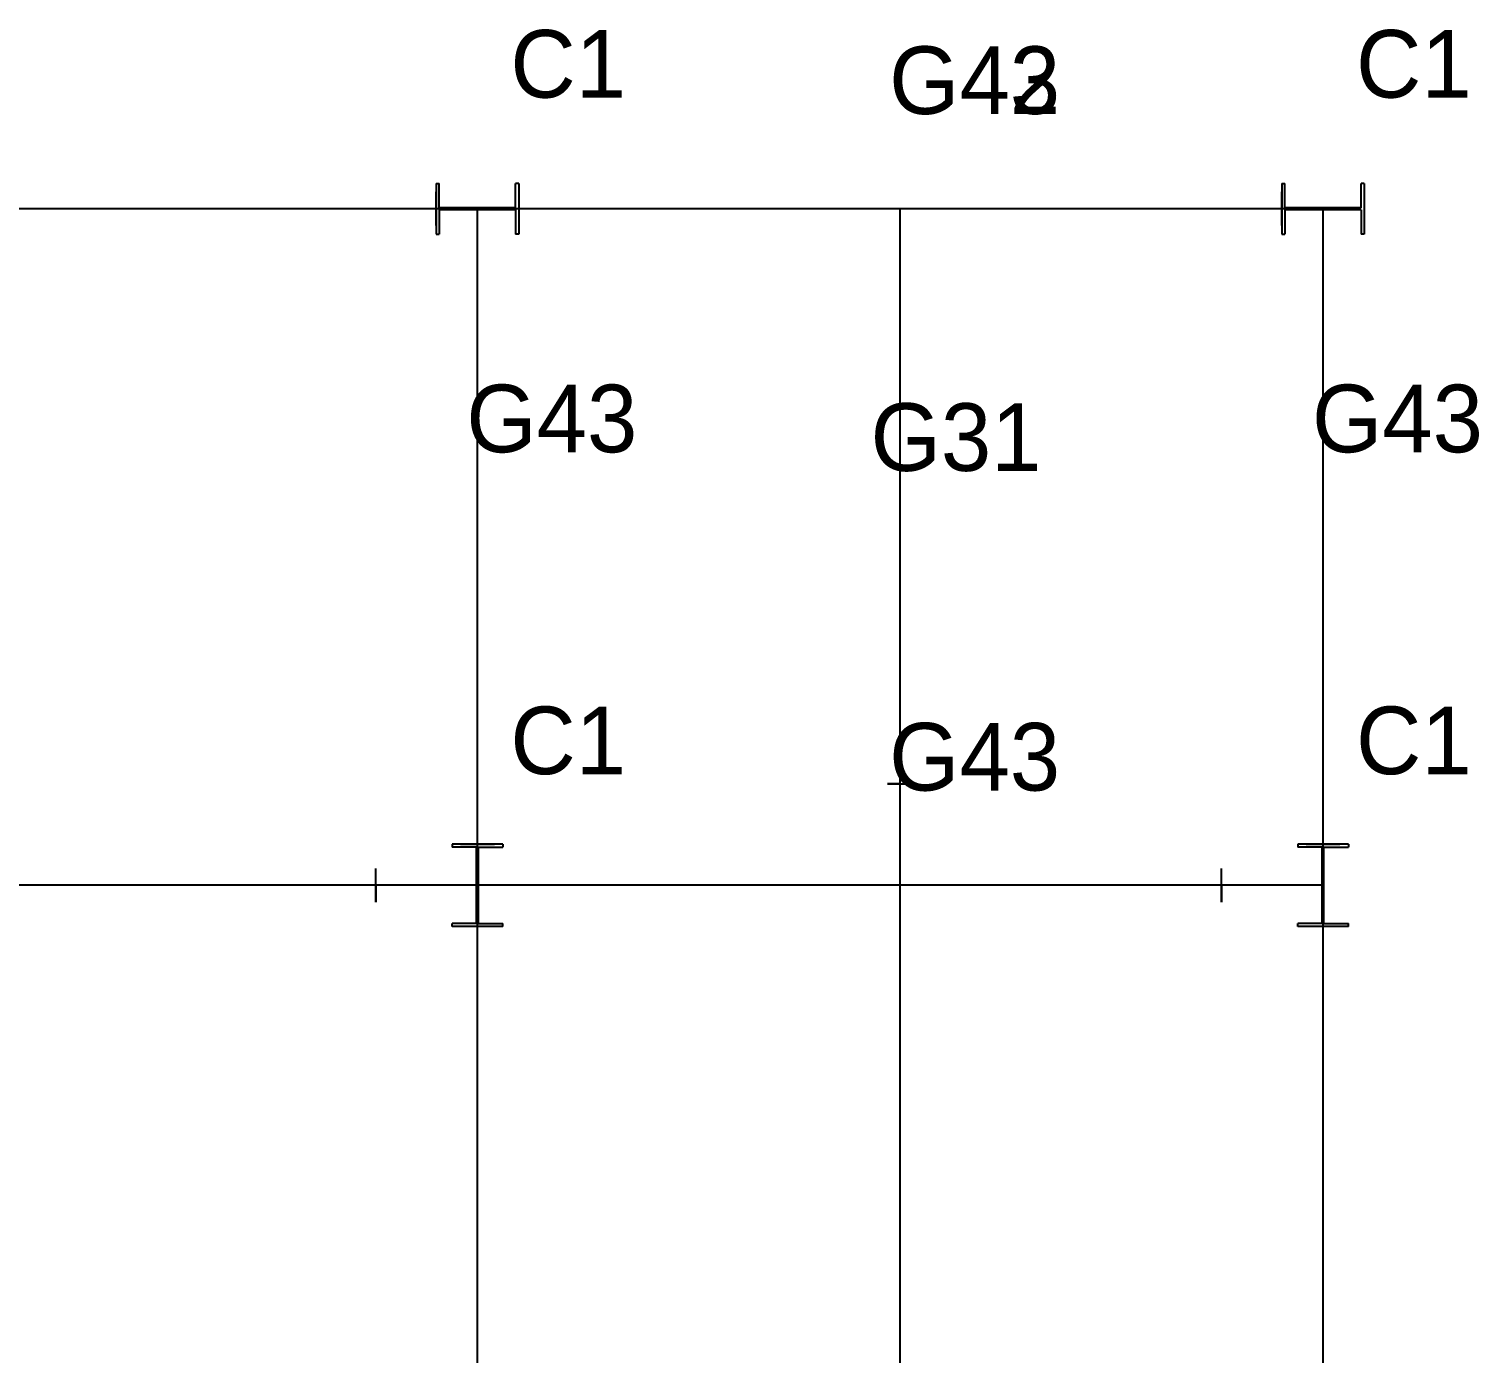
# Model space of a CAD drawing. Extents: x -150 to 68522, y -150 to 33063.
# Drawn here: x 59949 to 68522, y 25229 to 33063 of the extents above; entities that cross this region are included whole.
import ezdxf
from ezdxf.enums import TextEntityAlignment as Align

# ---------------------------------------------------------------- set-up
doc = ezdxf.new("R2010")
doc.units = 0
doc.layers.get('0').update_dxf_attribs({"color": 2, "linetype": 'CONTINUOUS'})

msp = doc.modelspace()

# ---------------------------------------------------------------- linework, layer by layer
for p, q in [((62600, 32000), (55100, 32000)), ((62600, 32000, 3330), (55100, 32000, 3330)), ((62600, 32000, 6460), (55100, 32000, 6460)), ((62600, 32000, 9590), (55100, 32000, 9590)), ((67600, 32000), (62600, 32000)), ((62600, 28000), (62600, 32000)), ((62600, 32000), (62600, 32000, 3330)), ((67600, 32000, 3330), (62600, 32000, 3330)), ((62600, 28000, 3330), (62600, 32000, 3330)), ((62600, 32000, 3330), (62600, 32000, 6460)), ((62600, 32000, 6460), (62600, 32000, 9590)), ((67600, 32000, 6460), (62600, 32000, 6460)), ((62600, 28000, 6460), (62600, 32000, 6460)), ((67600, 32000, 9590), (62600, 32000, 9590)), ((62600, 28000, 9590), (62600, 32000, 9590)), ((65100, 28000, 3330), (65100, 32000, 3330)), ((65100, 28000, 6460), (65100, 32000, 6460)), ((65100, 28000, 9590), (65100, 32000, 9590)), ((67600, 28000), (67600, 32000)), ((67600, 32000), (67600, 32000, 3330)), ((67600, 28000, 3330), (67600, 32000, 3330)), ((67600, 32000, 3330), (67600, 32000, 6460)), ((67600, 32000, 6460), (67600, 32000, 9590)), ((67600, 28000, 6460), (67600, 32000, 6460)), ((67600, 28000, 9590), (67600, 32000, 9590)), ((62600, 28000), (55100, 28000)), ((62600, 28000, 3330), (55100, 28000, 3330)), ((62600, 28000, 6460), (55100, 28000, 6460)), ((62600, 28000, 9590), (55100, 28000, 9590)), ((67600, 28000), (62600, 28000)), ((62600, 28000), (62600, 28000, 3330)), ((62600, 24000), (62600, 28000)), ((67600, 28000, 3330), (62600, 28000, 3330)), ((62600, 20000, 3330), (62600, 28000, 3330)), ((62600, 28000, 3330), (62600, 28000, 6460)), ((62600, 28000, 6460), (62600, 28000, 9590)), ((67600, 28000, 6460), (62600, 28000, 6460)), ((62600, 20000, 6460), (62600, 28000, 6460)), ((67600, 28000, 9590), (62600, 28000, 9590)), ((62600, 20000, 9590), (62600, 28000, 9590)), ((65100, 20000, 3330), (65100, 28000, 3330)), ((65100, 20000, 6460), (65100, 28000, 6460)), ((65100, 20000, 9590), (65100, 28000, 9590)), ((67600, 28000), (67600, 28000, 3330)), ((67600, 24000), (67600, 28000)), ((67600, 20000, 3330), (67600, 28000, 3330)), ((67600, 28000, 3330), (67600, 28000, 6460)), ((67600, 28000, 6460), (67600, 28000, 9590)), ((67600, 20000, 6460), (67600, 28000, 6460)), ((67600, 20000, 9590), (67600, 28000, 9590))]:
    msp.add_line(p, q)
at = {"layer": 'C1'}
for p, q in [((62356, 32150), (62356, 31850)), ((62356, 32150), (62374, 32150)), ((62356, 32150, 3330), (62356, 31850, 3330)), ((62356, 32150, 3330), (62374, 32150, 3330)), ((62356, 32150, 6460), (62356, 31850, 6460)), ((62356, 32150, 6460), (62374, 32150, 6460)), ((62374, 32005.5), (62374, 32150)), ((62374, 32005.5, 3330), (62374, 32150, 3330)), ((62374, 32005.5, 6460), (62374, 32150, 6460)), ((62826, 32005.5), (62826, 32150)), ((62844, 32150), (62826, 32150)), ((62826, 32005.5, 3330), (62826, 32150, 3330)), ((62844, 32150, 3330), (62826, 32150, 3330)), ((62826, 32005.5, 6460), (62826, 32150, 6460)), ((62844, 32150, 6460), (62826, 32150, 6460)), ((62844, 32150), (62844, 31850)), ((62844, 32150, 3330), (62844, 31850, 3330)), ((62844, 32150, 6460), (62844, 31850, 6460)), ((67356, 32150), (67356, 31850)), ((67356, 32150), (67374, 32150)), ((67356, 32150, 3330), (67356, 31850, 3330)), ((67356, 32150, 3330), (67374, 32150, 3330)), ((67356, 32150, 6460), (67356, 31850, 6460)), ((67356, 32150, 6460), (67374, 32150, 6460)), ((67374, 32005.5), (67374, 32150)), ((67374, 32005.5, 3330), (67374, 32150, 3330)), ((67374, 32005.5, 6460), (67374, 32150, 6460)), ((67826, 32005.5), (67826, 32150)), ((67844, 32150), (67826, 32150)), ((67826, 32005.5, 3330), (67826, 32150, 3330)), ((67844, 32150, 3330), (67826, 32150, 3330)), ((67826, 32005.5, 6460), (67826, 32150, 6460)), ((67844, 32150, 6460), (67826, 32150, 6460)), ((67844, 32150), (67844, 31850)), ((67844, 32150, 3330), (67844, 31850, 3330)), ((67844, 32150, 6460), (67844, 31850, 6460)), ((62826, 32005.5), (62374, 32005.5)), ((62374, 32005.5), (62374, 32005.5)), ((62374, 32005.5), (62374, 32005.5)), ((62374, 32005.5), (62374, 32005.5)), ((62826, 32005.5, 3330), (62374, 32005.5, 3330)), ((62374, 32005.5, 3330), (62374, 32005.5, 3330)), ((62374, 32005.5, 3330), (62374, 32005.5, 3330)), ((62374, 32005.5, 3330), (62374, 32005.5, 3330)), ((62826, 32005.5, 6460), (62374, 32005.5, 6460)), ((62374, 32005.5, 6460), (62374, 32005.5, 6460)), ((62374, 32005.5, 6460), (62374, 32005.5, 6460)), ((62374, 32005.5, 6460), (62374, 32005.5, 6460)), ((62826, 31994.5), (62374, 31994.5)), ((62374, 31994.5), (62374, 31994.5)), ((62374, 31994.5), (62374, 31994.5)), ((62374, 31994.5), (62374, 31994.5)), ((62374, 31994.5), (62374, 31850)), ((62826, 31994.5, 3330), (62374, 31994.5, 3330)), ((62374, 31994.5, 3330), (62374, 31994.5, 3330)), ((62374, 31994.5, 3330), (62374, 31994.5, 3330)), ((62374, 31994.5, 3330), (62374, 31994.5, 3330)), ((62374, 31994.5, 3330), (62374, 31850, 3330)), ((62826, 31994.5, 6460), (62374, 31994.5, 6460)), ((62374, 31994.5, 6460), (62374, 31994.5, 6460)), ((62374, 31994.5, 6460), (62374, 31994.5, 6460)), ((62374, 31994.5, 6460), (62374, 31994.5, 6460)), ((62374, 31994.5, 6460), (62374, 31850, 6460)), ((62826, 32005.5), (62826, 32005.5)), ((62826, 32005.5), (62826, 32005.5)), ((62826, 32005.5), (62826, 32005.5)), ((62826, 32005.5, 3330), (62826, 32005.5, 3330)), ((62826, 32005.5, 3330), (62826, 32005.5, 3330)), ((62826, 32005.5, 3330), (62826, 32005.5, 3330)), ((62826, 32005.5, 6460), (62826, 32005.5, 6460)), ((62826, 32005.5, 6460), (62826, 32005.5, 6460)), ((62826, 32005.5, 6460), (62826, 32005.5, 6460)), ((62826, 31994.5), (62826, 31994.5)), ((62826, 31994.5), (62826, 31994.5)), ((62826, 31994.5), (62826, 31994.5)), ((62826, 31994.5), (62826, 31850)), ((62826, 31994.5, 3330), (62826, 31994.5, 3330)), ((62826, 31994.5, 3330), (62826, 31994.5, 3330)), ((62826, 31994.5, 3330), (62826, 31994.5, 3330)), ((62826, 31994.5, 3330), (62826, 31850, 3330)), ((62826, 31994.5, 6460), (62826, 31994.5, 6460)), ((62826, 31994.5, 6460), (62826, 31994.5, 6460)), ((62826, 31994.5, 6460), (62826, 31994.5, 6460)), ((62826, 31994.5, 6460), (62826, 31850, 6460)), ((67826, 32005.5), (67374, 32005.5)), ((67374, 32005.5), (67374, 32005.5)), ((67374, 32005.5), (67374, 32005.5)), ((67374, 32005.5), (67374, 32005.5)), ((67826, 32005.5, 3330), (67374, 32005.5, 3330)), ((67374, 32005.5, 3330), (67374, 32005.5, 3330)), ((67374, 32005.5, 3330), (67374, 32005.5, 3330)), ((67374, 32005.5, 3330), (67374, 32005.5, 3330)), ((67826, 32005.5, 6460), (67374, 32005.5, 6460)), ((67374, 32005.5, 6460), (67374, 32005.5, 6460)), ((67374, 32005.5, 6460), (67374, 32005.5, 6460)), ((67374, 32005.5, 6460), (67374, 32005.5, 6460)), ((67826, 31994.5), (67374, 31994.5)), ((67374, 31994.5), (67374, 31994.5)), ((67374, 31994.5), (67374, 31994.5)), ((67374, 31994.5), (67374, 31994.5)), ((67374, 31994.5), (67374, 31850)), ((67826, 31994.5, 3330), (67374, 31994.5, 3330)), ((67374, 31994.5, 3330), (67374, 31994.5, 3330)), ((67374, 31994.5, 3330), (67374, 31994.5, 3330)), ((67374, 31994.5, 3330), (67374, 31994.5, 3330)), ((67374, 31994.5, 3330), (67374, 31850, 3330)), ((67826, 31994.5, 6460), (67374, 31994.5, 6460)), ((67374, 31994.5, 6460), (67374, 31994.5, 6460)), ((67374, 31994.5, 6460), (67374, 31994.5, 6460)), ((67374, 31994.5, 6460), (67374, 31994.5, 6460)), ((67374, 31994.5, 6460), (67374, 31850, 6460)), ((67826, 32005.5), (67826, 32005.5)), ((67826, 32005.5), (67826, 32005.5)), ((67826, 32005.5), (67826, 32005.5)), ((67826, 32005.5, 3330), (67826, 32005.5, 3330)), ((67826, 32005.5, 3330), (67826, 32005.5, 3330)), ((67826, 32005.5, 3330), (67826, 32005.5, 3330)), ((67826, 32005.5, 6460), (67826, 32005.5, 6460)), ((67826, 32005.5, 6460), (67826, 32005.5, 6460)), ((67826, 32005.5, 6460), (67826, 32005.5, 6460)), ((67826, 31994.5), (67826, 31994.5)), ((67826, 31994.5), (67826, 31994.5)), ((67826, 31994.5), (67826, 31994.5)), ((67826, 31994.5), (67826, 31850)), ((67826, 31994.5, 3330), (67826, 31994.5, 3330)), ((67826, 31994.5, 3330), (67826, 31994.5, 3330)), ((67826, 31994.5, 3330), (67826, 31994.5, 3330)), ((67826, 31994.5, 3330), (67826, 31850, 3330)), ((67826, 31994.5, 6460), (67826, 31994.5, 6460)), ((67826, 31994.5, 6460), (67826, 31994.5, 6460)), ((67826, 31994.5, 6460), (67826, 31994.5, 6460)), ((67826, 31994.5, 6460), (67826, 31850, 6460)), ((62356, 31850), (62374, 31850)), ((62356, 31850, 3330), (62374, 31850, 3330)), ((62356, 31850, 6460), (62374, 31850, 6460)), ((62844, 31850), (62826, 31850)), ((62844, 31850, 3330), (62826, 31850, 3330)), ((62844, 31850, 6460), (62826, 31850, 6460)), ((67356, 31850), (67374, 31850)), ((67356, 31850, 3330), (67374, 31850, 3330)), ((67356, 31850, 6460), (67374, 31850, 6460)), ((67844, 31850), (67826, 31850)), ((67844, 31850, 3330), (67826, 31850, 3330)), ((67844, 31850, 6460), (67826, 31850, 6460)), ((62750, 28244), (62450, 28244)), ((62450, 28244), (62450, 28226)), ((62750, 28244, 3330), (62450, 28244, 3330)), ((62450, 28244, 3330), (62450, 28226, 3330)), ((62750, 28244, 6460), (62450, 28244, 6460)), ((62450, 28244, 6460), (62450, 28226, 6460)), ((62594.5, 28226), (62450, 28226)), ((62594.5, 28226, 3330), (62450, 28226, 3330)), ((62594.5, 28226, 6460), (62450, 28226, 6460)), ((62594.5, 27774), (62594.5, 28226)), ((62594.5, 28226), (62594.5, 28226)), ((62594.5, 28226), (62594.5, 28226)), ((62594.5, 28226), (62594.5, 28226)), ((62594.5, 27774, 3330), (62594.5, 28226, 3330)), ((62594.5, 28226, 3330), (62594.5, 28226, 3330)), ((62594.5, 28226, 3330), (62594.5, 28226, 3330)), ((62594.5, 28226, 3330), (62594.5, 28226, 3330)), ((62594.5, 27774, 6460), (62594.5, 28226, 6460)), ((62594.5, 28226, 6460), (62594.5, 28226, 6460)), ((62594.5, 28226, 6460), (62594.5, 28226, 6460)), ((62594.5, 28226, 6460), (62594.5, 28226, 6460)), ((62605.5, 27774), (62605.5, 28226)), ((62605.5, 28226), (62605.5, 28226)), ((62605.5, 28226), (62605.5, 28226)), ((62605.5, 28226), (62605.5, 28226)), ((62605.5, 28226), (62750, 28226)), ((62605.5, 27774, 3330), (62605.5, 28226, 3330)), ((62605.5, 28226, 3330), (62605.5, 28226, 3330)), ((62605.5, 28226, 3330), (62605.5, 28226, 3330)), ((62605.5, 28226, 3330), (62605.5, 28226, 3330)), ((62605.5, 28226, 3330), (62750, 28226, 3330)), ((62605.5, 27774, 6460), (62605.5, 28226, 6460)), ((62605.5, 28226, 6460), (62605.5, 28226, 6460)), ((62605.5, 28226, 6460), (62605.5, 28226, 6460)), ((62605.5, 28226, 6460), (62605.5, 28226, 6460)), ((62605.5, 28226, 6460), (62750, 28226, 6460)), ((62750, 28244), (62750, 28226)), ((62750, 28244, 3330), (62750, 28226, 3330)), ((62750, 28244, 6460), (62750, 28226, 6460)), ((67750, 28244), (67450, 28244)), ((67450, 28244), (67450, 28226)), ((67750, 28244, 3330), (67450, 28244, 3330)), ((67450, 28244, 3330), (67450, 28226, 3330)), ((67750, 28244, 6460), (67450, 28244, 6460)), ((67450, 28244, 6460), (67450, 28226, 6460)), ((67594.5, 28226), (67450, 28226)), ((67594.5, 28226, 3330), (67450, 28226, 3330)), ((67594.5, 28226, 6460), (67450, 28226, 6460)), ((67594.5, 27774), (67594.5, 28226)), ((67594.5, 28226), (67594.5, 28226)), ((67594.5, 28226), (67594.5, 28226)), ((67594.5, 28226), (67594.5, 28226)), ((67594.5, 27774, 3330), (67594.5, 28226, 3330)), ((67594.5, 28226, 3330), (67594.5, 28226, 3330)), ((67594.5, 28226, 3330), (67594.5, 28226, 3330)), ((67594.5, 28226, 3330), (67594.5, 28226, 3330)), ((67594.5, 27774, 6460), (67594.5, 28226, 6460)), ((67594.5, 28226, 6460), (67594.5, 28226, 6460)), ((67594.5, 28226, 6460), (67594.5, 28226, 6460)), ((67594.5, 28226, 6460), (67594.5, 28226, 6460)), ((67605.5, 27774), (67605.5, 28226)), ((67605.5, 28226), (67605.5, 28226)), ((67605.5, 28226), (67605.5, 28226)), ((67605.5, 28226), (67605.5, 28226)), ((67605.5, 28226), (67750, 28226)), ((67605.5, 27774, 3330), (67605.5, 28226, 3330)), ((67605.5, 28226, 3330), (67605.5, 28226, 3330)), ((67605.5, 28226, 3330), (67605.5, 28226, 3330)), ((67605.5, 28226, 3330), (67605.5, 28226, 3330)), ((67605.5, 28226, 3330), (67750, 28226, 3330)), ((67605.5, 27774, 6460), (67605.5, 28226, 6460)), ((67605.5, 28226, 6460), (67605.5, 28226, 6460)), ((67605.5, 28226, 6460), (67605.5, 28226, 6460)), ((67605.5, 28226, 6460), (67605.5, 28226, 6460)), ((67605.5, 28226, 6460), (67750, 28226, 6460)), ((67750, 28244), (67750, 28226)), ((67750, 28244, 3330), (67750, 28226, 3330)), ((67750, 28244, 6460), (67750, 28226, 6460)), ((62594.5, 27774), (62450, 27774)), ((62450, 27756), (62450, 27774)), ((62594.5, 27774, 3330), (62450, 27774, 3330)), ((62450, 27756, 3330), (62450, 27774, 3330)), ((62594.5, 27774, 6460), (62450, 27774, 6460)), ((62450, 27756, 6460), (62450, 27774, 6460)), ((62750, 27756), (62450, 27756)), ((62750, 27756, 3330), (62450, 27756, 3330)), ((62750, 27756, 6460), (62450, 27756, 6460)), ((62594.5, 27774), (62594.5, 27774)), ((62594.5, 27774), (62594.5, 27774)), ((62594.5, 27774), (62594.5, 27774)), ((62594.5, 27774, 3330), (62594.5, 27774, 3330)), ((62594.5, 27774, 3330), (62594.5, 27774, 3330)), ((62594.5, 27774, 3330), (62594.5, 27774, 3330)), ((62594.5, 27774, 6460), (62594.5, 27774, 6460)), ((62594.5, 27774, 6460), (62594.5, 27774, 6460)), ((62594.5, 27774, 6460), (62594.5, 27774, 6460)), ((62605.5, 27774), (62605.5, 27774)), ((62605.5, 27774), (62605.5, 27774)), ((62605.5, 27774), (62605.5, 27774)), ((62605.5, 27774), (62750, 27774)), ((62605.5, 27774, 3330), (62605.5, 27774, 3330)), ((62605.5, 27774, 3330), (62605.5, 27774, 3330)), ((62605.5, 27774, 3330), (62605.5, 27774, 3330)), ((62605.5, 27774, 3330), (62750, 27774, 3330)), ((62605.5, 27774, 6460), (62605.5, 27774, 6460)), ((62605.5, 27774, 6460), (62605.5, 27774, 6460)), ((62605.5, 27774, 6460), (62605.5, 27774, 6460)), ((62605.5, 27774, 6460), (62750, 27774, 6460)), ((62750, 27756), (62750, 27774)), ((62750, 27756, 3330), (62750, 27774, 3330)), ((62750, 27756, 6460), (62750, 27774, 6460)), ((67594.5, 27774), (67450, 27774)), ((67450, 27756), (67450, 27774)), ((67594.5, 27774, 3330), (67450, 27774, 3330)), ((67450, 27756, 3330), (67450, 27774, 3330)), ((67594.5, 27774, 6460), (67450, 27774, 6460)), ((67450, 27756, 6460), (67450, 27774, 6460)), ((67750, 27756), (67450, 27756)), ((67750, 27756, 3330), (67450, 27756, 3330)), ((67750, 27756, 6460), (67450, 27756, 6460)), ((67594.5, 27774), (67594.5, 27774)), ((67594.5, 27774), (67594.5, 27774)), ((67594.5, 27774), (67594.5, 27774)), ((67594.5, 27774, 3330), (67594.5, 27774, 3330)), ((67594.5, 27774, 3330), (67594.5, 27774, 3330)), ((67594.5, 27774, 3330), (67594.5, 27774, 3330)), ((67594.5, 27774, 6460), (67594.5, 27774, 6460)), ((67594.5, 27774, 6460), (67594.5, 27774, 6460)), ((67594.5, 27774, 6460), (67594.5, 27774, 6460)), ((67605.5, 27774), (67605.5, 27774)), ((67605.5, 27774), (67605.5, 27774)), ((67605.5, 27774), (67605.5, 27774)), ((67605.5, 27774), (67750, 27774)), ((67605.5, 27774, 3330), (67605.5, 27774, 3330)), ((67605.5, 27774, 3330), (67605.5, 27774, 3330)), ((67605.5, 27774, 3330), (67605.5, 27774, 3330)), ((67605.5, 27774, 3330), (67750, 27774, 3330)), ((67605.5, 27774, 6460), (67605.5, 27774, 6460)), ((67605.5, 27774, 6460), (67605.5, 27774, 6460)), ((67605.5, 27774, 6460), (67605.5, 27774, 6460)), ((67605.5, 27774, 6460), (67750, 27774, 6460)), ((67750, 27756), (67750, 27774)), ((67750, 27756, 3330), (67750, 27774, 3330)), ((67750, 27756, 6460), (67750, 27774, 6460))]:
    msp.add_line(p, q, dxfattribs=at)
at = {"layer": 'G31', "extrusion": (0, 1, 0)}
for p, q in [((65025, 28600, 3480), (65175, 28600, 3480)), ((65025, 28600, 3180), (65175, 28600, 3180)), ((65096.75, 28600, 3471), (65025, 28600, 3471)), ((65025, 28600, 3480), (65025, 28600, 3471)), ((65096.75, 28600, 3189), (65025, 28600, 3189)), ((65025, 28600, 3180), (65025, 28600, 3189)), ((65025, 28600, 6610), (65175, 28600, 6610)), ((65025, 28600, 6310), (65175, 28600, 6310)), ((65096.75, 28600, 6601), (65025, 28600, 6601)), ((65025, 28600, 6610), (65025, 28600, 6601)), ((65096.75, 28600, 6319), (65025, 28600, 6319)), ((65025, 28600, 6310), (65025, 28600, 6319)), ((65025, 28600, 9740), (65175, 28600, 9740)), ((65025, 28600, 9440), (65175, 28600, 9440)), ((65096.75, 28600, 9731), (65025, 28600, 9731)), ((65025, 28600, 9740), (65025, 28600, 9731)), ((65096.75, 28600, 9449), (65025, 28600, 9449)), ((65025, 28600, 9440), (65025, 28600, 9449)), ((65096.75, 28600, 3189), (65096.75, 28600, 3471)), ((65096.75, 28600, 3471), (65096.75, 28600, 3471)), ((65096.75, 28600, 3189), (65096.75, 28600, 3189)), ((65096.75, 28600, 3471), (65096.75, 28600, 3471)), ((65096.75, 28600, 3189), (65096.75, 28600, 3189)), ((65096.75, 28600, 3471), (65096.75, 28600, 3471)), ((65096.75, 28600, 3189), (65096.75, 28600, 3189)), ((65096.75, 28600, 6319), (65096.75, 28600, 6601)), ((65096.75, 28600, 6601), (65096.75, 28600, 6601)), ((65096.75, 28600, 6319), (65096.75, 28600, 6319)), ((65096.75, 28600, 6601), (65096.75, 28600, 6601)), ((65096.75, 28600, 6319), (65096.75, 28600, 6319)), ((65096.75, 28600, 6601), (65096.75, 28600, 6601)), ((65096.75, 28600, 6319), (65096.75, 28600, 6319)), ((65096.75, 28600, 9449), (65096.75, 28600, 9731)), ((65096.75, 28600, 9731), (65096.75, 28600, 9731)), ((65096.75, 28600, 9449), (65096.75, 28600, 9449)), ((65096.75, 28600, 9731), (65096.75, 28600, 9731)), ((65096.75, 28600, 9449), (65096.75, 28600, 9449)), ((65096.75, 28600, 9731), (65096.75, 28600, 9731)), ((65096.75, 28600, 9449), (65096.75, 28600, 9449)), ((65103.25, 28600, 3189), (65103.25, 28600, 3471)), ((65103.25, 28600, 3189), (65103.25, 28600, 3189)), ((65103.25, 28600, 3471), (65103.25, 28600, 3471)), ((65103.25, 28600, 3189), (65103.25, 28600, 3189)), ((65103.25, 28600, 3471), (65103.25, 28600, 3471)), ((65103.25, 28600, 3189), (65103.25, 28600, 3189)), ((65103.25, 28600, 3471), (65103.25, 28600, 3471)), ((65103.25, 28600, 3471), (65175, 28600, 3471)), ((65103.25, 28600, 3189), (65175, 28600, 3189)), ((65103.25, 28600, 6319), (65103.25, 28600, 6601)), ((65103.25, 28600, 6319), (65103.25, 28600, 6319)), ((65103.25, 28600, 6601), (65103.25, 28600, 6601)), ((65103.25, 28600, 6319), (65103.25, 28600, 6319)), ((65103.25, 28600, 6601), (65103.25, 28600, 6601)), ((65103.25, 28600, 6319), (65103.25, 28600, 6319)), ((65103.25, 28600, 6601), (65103.25, 28600, 6601)), ((65103.25, 28600, 6601), (65175, 28600, 6601)), ((65103.25, 28600, 6319), (65175, 28600, 6319)), ((65103.25, 28600, 9449), (65103.25, 28600, 9731)), ((65103.25, 28600, 9449), (65103.25, 28600, 9449)), ((65103.25, 28600, 9731), (65103.25, 28600, 9731)), ((65103.25, 28600, 9449), (65103.25, 28600, 9449)), ((65103.25, 28600, 9731), (65103.25, 28600, 9731)), ((65103.25, 28600, 9449), (65103.25, 28600, 9449)), ((65103.25, 28600, 9731), (65103.25, 28600, 9731)), ((65103.25, 28600, 9731), (65175, 28600, 9731)), ((65103.25, 28600, 9449), (65175, 28600, 9449)), ((65175, 28600, 3480), (65175, 28600, 3471)), ((65175, 28600, 3180), (65175, 28600, 3189)), ((65175, 28600, 6610), (65175, 28600, 6601)), ((65175, 28600, 6310), (65175, 28600, 6319)), ((65175, 28600, 9740), (65175, 28600, 9731)), ((65175, 28600, 9440), (65175, 28600, 9449))]:
    msp.add_line(p, q, dxfattribs=at)
at = {"layer": 'G41', "extrusion": (-1, 0, 0)}
for p, q in [((62000, 27900, 3530), (62000, 28100, 3530)), ((62000, 27900, 3130), (62000, 28100, 3130)), ((62000, 28006, 3508), (62000, 28100, 3508)), ((62000, 28100, 3530), (62000, 28100, 3508)), ((62000, 28006, 3152), (62000, 28100, 3152)), ((62000, 28100, 3130), (62000, 28100, 3152)), ((62000, 27900, 6660), (62000, 28100, 6660)), ((62000, 27900, 6260), (62000, 28100, 6260)), ((62000, 28006, 6638), (62000, 28100, 6638)), ((62000, 28100, 6660), (62000, 28100, 6638)), ((62000, 28006, 6282), (62000, 28100, 6282)), ((62000, 28100, 6260), (62000, 28100, 6282)), ((62000, 27900, 9790), (62000, 28100, 9790)), ((62000, 27900, 9390), (62000, 28100, 9390)), ((62000, 28006, 9768), (62000, 28100, 9768)), ((62000, 28100, 9790), (62000, 28100, 9768)), ((62000, 28006, 9412), (62000, 28100, 9412)), ((62000, 28100, 9390), (62000, 28100, 9412)), ((62000, 28006, 3152), (62000, 28006, 3508)), ((62000, 28006, 3152), (62000, 28006, 3152)), ((62000, 28006, 3508), (62000, 28006, 3508)), ((62000, 28006, 3152), (62000, 28006, 3152)), ((62000, 28006, 3508), (62000, 28006, 3508)), ((62000, 28006, 3152), (62000, 28006, 3152)), ((62000, 28006, 3508), (62000, 28006, 3508)), ((62000, 28006, 6282), (62000, 28006, 6638)), ((62000, 28006, 6282), (62000, 28006, 6282)), ((62000, 28006, 6638), (62000, 28006, 6638)), ((62000, 28006, 6282), (62000, 28006, 6282)), ((62000, 28006, 6638), (62000, 28006, 6638)), ((62000, 28006, 6282), (62000, 28006, 6282)), ((62000, 28006, 6638), (62000, 28006, 6638)), ((62000, 28006, 9412), (62000, 28006, 9768)), ((62000, 28006, 9412), (62000, 28006, 9412)), ((62000, 28006, 9768), (62000, 28006, 9768)), ((62000, 28006, 9412), (62000, 28006, 9412)), ((62000, 28006, 9768), (62000, 28006, 9768)), ((62000, 28006, 9412), (62000, 28006, 9412)), ((62000, 28006, 9768), (62000, 28006, 9768)), ((62000, 27994, 3152), (62000, 27994, 3508)), ((62000, 27994, 3508), (62000, 27994, 3508)), ((62000, 27994, 3152), (62000, 27994, 3152)), ((62000, 27994, 3508), (62000, 27994, 3508)), ((62000, 27994, 3152), (62000, 27994, 3152)), ((62000, 27994, 3508), (62000, 27994, 3508)), ((62000, 27994, 3152), (62000, 27994, 3152)), ((62000, 27994, 3508), (62000, 27900, 3508)), ((62000, 27994, 3152), (62000, 27900, 3152)), ((62000, 27994, 6282), (62000, 27994, 6638)), ((62000, 27994, 6638), (62000, 27994, 6638)), ((62000, 27994, 6282), (62000, 27994, 6282)), ((62000, 27994, 6638), (62000, 27994, 6638)), ((62000, 27994, 6282), (62000, 27994, 6282)), ((62000, 27994, 6638), (62000, 27994, 6638)), ((62000, 27994, 6282), (62000, 27994, 6282)), ((62000, 27994, 6638), (62000, 27900, 6638)), ((62000, 27994, 6282), (62000, 27900, 6282)), ((62000, 27994, 9412), (62000, 27994, 9768)), ((62000, 27994, 9768), (62000, 27994, 9768)), ((62000, 27994, 9412), (62000, 27994, 9412)), ((62000, 27994, 9768), (62000, 27994, 9768)), ((62000, 27994, 9412), (62000, 27994, 9412)), ((62000, 27994, 9768), (62000, 27994, 9768)), ((62000, 27994, 9412), (62000, 27994, 9412)), ((62000, 27994, 9768), (62000, 27900, 9768)), ((62000, 27994, 9412), (62000, 27900, 9412)), ((62000, 27900, 3530), (62000, 27900, 3508)), ((62000, 27900, 3130), (62000, 27900, 3152)), ((62000, 27900, 6660), (62000, 27900, 6638)), ((62000, 27900, 6260), (62000, 27900, 6282)), ((62000, 27900, 9790), (62000, 27900, 9768)), ((62000, 27900, 9390), (62000, 27900, 9412))]:
    msp.add_line(p, q, dxfattribs=at)
at = {"layer": 'G42', "extrusion": (-1, 0, 0)}
for p, q in [((62356, 31900, 3530), (62356, 32100, 3530)), ((62356, 31900, 3130), (62356, 32100, 3130)), ((62356, 32004.5, 3516), (62356, 32100, 3516)), ((62356, 32100, 3530), (62356, 32100, 3516)), ((62356, 32004.5, 3144), (62356, 32100, 3144)), ((62356, 32100, 3130), (62356, 32100, 3144)), ((62356, 31900, 6660), (62356, 32100, 6660)), ((62356, 31900, 6260), (62356, 32100, 6260)), ((62356, 32004.5, 6646), (62356, 32100, 6646)), ((62356, 32100, 6660), (62356, 32100, 6646)), ((62356, 32004.5, 6274), (62356, 32100, 6274)), ((62356, 32100, 6260), (62356, 32100, 6274)), ((67356, 31900, 3530), (67356, 32100, 3530)), ((67356, 31900, 3130), (67356, 32100, 3130)), ((67356, 32004.5, 3516), (67356, 32100, 3516)), ((67356, 32100, 3530), (67356, 32100, 3516)), ((67356, 32004.5, 3144), (67356, 32100, 3144)), ((67356, 32100, 3130), (67356, 32100, 3144)), ((67356, 31900, 6660), (67356, 32100, 6660)), ((67356, 31900, 6260), (67356, 32100, 6260)), ((67356, 32004.5, 6646), (67356, 32100, 6646)), ((67356, 32100, 6660), (67356, 32100, 6646)), ((67356, 32004.5, 6274), (67356, 32100, 6274)), ((67356, 32100, 6260), (67356, 32100, 6274)), ((62356, 32004.5, 3144), (62356, 32004.5, 3516)), ((62356, 32004.5, 3144), (62356, 32004.5, 3144)), ((62356, 32004.5, 3516), (62356, 32004.5, 3516)), ((62356, 32004.5, 3144), (62356, 32004.5, 3144)), ((62356, 32004.5, 3516), (62356, 32004.5, 3516)), ((62356, 32004.5, 3144), (62356, 32004.5, 3144)), ((62356, 32004.5, 3516), (62356, 32004.5, 3516)), ((62356, 32004.5, 6274), (62356, 32004.5, 6646)), ((62356, 32004.5, 6274), (62356, 32004.5, 6274)), ((62356, 32004.5, 6646), (62356, 32004.5, 6646)), ((62356, 32004.5, 6274), (62356, 32004.5, 6274)), ((62356, 32004.5, 6646), (62356, 32004.5, 6646)), ((62356, 32004.5, 6274), (62356, 32004.5, 6274)), ((62356, 32004.5, 6646), (62356, 32004.5, 6646)), ((62356, 31995.5, 3144), (62356, 31995.5, 3516)), ((62356, 31995.5, 3516), (62356, 31995.5, 3516)), ((62356, 31995.5, 3144), (62356, 31995.5, 3144)), ((62356, 31995.5, 3516), (62356, 31995.5, 3516)), ((62356, 31995.5, 3144), (62356, 31995.5, 3144)), ((62356, 31995.5, 3516), (62356, 31995.5, 3516)), ((62356, 31995.5, 3144), (62356, 31995.5, 3144)), ((62356, 31995.5, 3516), (62356, 31900, 3516)), ((62356, 31995.5, 3144), (62356, 31900, 3144)), ((62356, 31995.5, 6274), (62356, 31995.5, 6646)), ((62356, 31995.5, 6646), (62356, 31995.5, 6646)), ((62356, 31995.5, 6274), (62356, 31995.5, 6274)), ((62356, 31995.5, 6646), (62356, 31995.5, 6646)), ((62356, 31995.5, 6274), (62356, 31995.5, 6274)), ((62356, 31995.5, 6646), (62356, 31995.5, 6646)), ((62356, 31995.5, 6274), (62356, 31995.5, 6274)), ((62356, 31995.5, 6646), (62356, 31900, 6646)), ((62356, 31995.5, 6274), (62356, 31900, 6274)), ((67356, 32004.5, 3144), (67356, 32004.5, 3516)), ((67356, 32004.5, 3144), (67356, 32004.5, 3144)), ((67356, 32004.5, 3516), (67356, 32004.5, 3516)), ((67356, 32004.5, 3144), (67356, 32004.5, 3144)), ((67356, 32004.5, 3516), (67356, 32004.5, 3516)), ((67356, 32004.5, 3144), (67356, 32004.5, 3144)), ((67356, 32004.5, 3516), (67356, 32004.5, 3516)), ((67356, 32004.5, 6274), (67356, 32004.5, 6646)), ((67356, 32004.5, 6274), (67356, 32004.5, 6274)), ((67356, 32004.5, 6646), (67356, 32004.5, 6646)), ((67356, 32004.5, 6274), (67356, 32004.5, 6274)), ((67356, 32004.5, 6646), (67356, 32004.5, 6646)), ((67356, 32004.5, 6274), (67356, 32004.5, 6274)), ((67356, 32004.5, 6646), (67356, 32004.5, 6646)), ((67356, 31995.5, 3144), (67356, 31995.5, 3516)), ((67356, 31995.5, 3516), (67356, 31995.5, 3516)), ((67356, 31995.5, 3144), (67356, 31995.5, 3144)), ((67356, 31995.5, 3516), (67356, 31995.5, 3516)), ((67356, 31995.5, 3144), (67356, 31995.5, 3144)), ((67356, 31995.5, 3516), (67356, 31995.5, 3516)), ((67356, 31995.5, 3144), (67356, 31995.5, 3144)), ((67356, 31995.5, 3516), (67356, 31900, 3516)), ((67356, 31995.5, 3144), (67356, 31900, 3144)), ((67356, 31995.5, 6274), (67356, 31995.5, 6646)), ((67356, 31995.5, 6646), (67356, 31995.5, 6646)), ((67356, 31995.5, 6274), (67356, 31995.5, 6274)), ((67356, 31995.5, 6646), (67356, 31995.5, 6646)), ((67356, 31995.5, 6274), (67356, 31995.5, 6274)), ((67356, 31995.5, 6646), (67356, 31995.5, 6646)), ((67356, 31995.5, 6274), (67356, 31995.5, 6274)), ((67356, 31995.5, 6646), (67356, 31900, 6646)), ((67356, 31995.5, 6274), (67356, 31900, 6274)), ((62356, 31900, 3530), (62356, 31900, 3516)), ((62356, 31900, 3130), (62356, 31900, 3144)), ((62356, 31900, 6660), (62356, 31900, 6646)), ((62356, 31900, 6260), (62356, 31900, 6274)), ((67356, 31900, 3530), (67356, 31900, 3516)), ((67356, 31900, 3130), (67356, 31900, 3144)), ((67356, 31900, 6660), (67356, 31900, 6646)), ((67356, 31900, 6260), (67356, 31900, 6274))]:
    msp.add_line(p, q, dxfattribs=at)
at = {"layer": 'G43', "extrusion": (-1, 0, 0)}
for p, q in [((62356, 31900, 9790), (62356, 32100, 9790)), ((62356, 31900, 9390), (62356, 32100, 9390)), ((62356, 32004, 9777), (62356, 32100, 9777)), ((62356, 32100, 9790), (62356, 32100, 9777)), ((62356, 32004, 9403), (62356, 32100, 9403)), ((62356, 32100, 9390), (62356, 32100, 9403)), ((67356, 31900, 9790), (67356, 32100, 9790)), ((67356, 31900, 9390), (67356, 32100, 9390)), ((67356, 32004, 9777), (67356, 32100, 9777)), ((67356, 32100, 9790), (67356, 32100, 9777)), ((67356, 32004, 9403), (67356, 32100, 9403)), ((67356, 32100, 9390), (67356, 32100, 9403)), ((62356, 32004, 9403), (62356, 32004, 9777)), ((62356, 32004, 9403), (62356, 32004, 9403)), ((62356, 32004, 9777), (62356, 32004, 9777)), ((62356, 32004, 9403), (62356, 32004, 9403)), ((62356, 32004, 9777), (62356, 32004, 9777)), ((62356, 32004, 9403), (62356, 32004, 9403)), ((62356, 32004, 9777), (62356, 32004, 9777)), ((62356, 31996, 9403), (62356, 31996, 9777)), ((62356, 31996, 9777), (62356, 31996, 9777)), ((62356, 31996, 9403), (62356, 31996, 9403)), ((62356, 31996, 9777), (62356, 31996, 9777)), ((62356, 31996, 9403), (62356, 31996, 9403)), ((62356, 31996, 9777), (62356, 31996, 9777)), ((62356, 31996, 9403), (62356, 31996, 9403)), ((62356, 31996, 9777), (62356, 31900, 9777)), ((62356, 31996, 9403), (62356, 31900, 9403)), ((67356, 32004, 9403), (67356, 32004, 9777)), ((67356, 32004, 9403), (67356, 32004, 9403)), ((67356, 32004, 9777), (67356, 32004, 9777)), ((67356, 32004, 9403), (67356, 32004, 9403)), ((67356, 32004, 9777), (67356, 32004, 9777)), ((67356, 32004, 9403), (67356, 32004, 9403)), ((67356, 32004, 9777), (67356, 32004, 9777)), ((67356, 31996, 9403), (67356, 31996, 9777)), ((67356, 31996, 9777), (67356, 31996, 9777)), ((67356, 31996, 9403), (67356, 31996, 9403)), ((67356, 31996, 9777), (67356, 31996, 9777)), ((67356, 31996, 9403), (67356, 31996, 9403)), ((67356, 31996, 9777), (67356, 31996, 9777)), ((67356, 31996, 9403), (67356, 31996, 9403)), ((67356, 31996, 9777), (67356, 31900, 9777)), ((67356, 31996, 9403), (67356, 31900, 9403)), ((62356, 31900, 9790), (62356, 31900, 9777)), ((62356, 31900, 9390), (62356, 31900, 9403)), ((67356, 31900, 9790), (67356, 31900, 9777)), ((67356, 31900, 9390), (67356, 31900, 9403)), ((67000, 27900, 3530), (67000, 28100, 3530)), ((67000, 27900, 3130), (67000, 28100, 3130)), ((67000, 28004, 3517), (67000, 28100, 3517)), ((67000, 28100, 3530), (67000, 28100, 3517)), ((67000, 28004, 3143), (67000, 28100, 3143)), ((67000, 28100, 3130), (67000, 28100, 3143)), ((67000, 27900, 6660), (67000, 28100, 6660)), ((67000, 27900, 6260), (67000, 28100, 6260)), ((67000, 28004, 6647), (67000, 28100, 6647)), ((67000, 28100, 6660), (67000, 28100, 6647)), ((67000, 28004, 6273), (67000, 28100, 6273)), ((67000, 28100, 6260), (67000, 28100, 6273)), ((67000, 27900, 9790), (67000, 28100, 9790)), ((67000, 27900, 9390), (67000, 28100, 9390)), ((67000, 28004, 9777), (67000, 28100, 9777)), ((67000, 28100, 9790), (67000, 28100, 9777)), ((67000, 28004, 9403), (67000, 28100, 9403)), ((67000, 28100, 9390), (67000, 28100, 9403)), ((67000, 28004, 3143), (67000, 28004, 3517)), ((67000, 28004, 3143), (67000, 28004, 3143)), ((67000, 28004, 3517), (67000, 28004, 3517)), ((67000, 28004, 3143), (67000, 28004, 3143)), ((67000, 28004, 3517), (67000, 28004, 3517)), ((67000, 28004, 3143), (67000, 28004, 3143)), ((67000, 28004, 3517), (67000, 28004, 3517)), ((67000, 28004, 6273), (67000, 28004, 6647)), ((67000, 28004, 6273), (67000, 28004, 6273)), ((67000, 28004, 6647), (67000, 28004, 6647)), ((67000, 28004, 6273), (67000, 28004, 6273)), ((67000, 28004, 6647), (67000, 28004, 6647)), ((67000, 28004, 6273), (67000, 28004, 6273)), ((67000, 28004, 6647), (67000, 28004, 6647)), ((67000, 28004, 9403), (67000, 28004, 9777)), ((67000, 28004, 9403), (67000, 28004, 9403)), ((67000, 28004, 9777), (67000, 28004, 9777)), ((67000, 28004, 9403), (67000, 28004, 9403)), ((67000, 28004, 9777), (67000, 28004, 9777)), ((67000, 28004, 9403), (67000, 28004, 9403)), ((67000, 28004, 9777), (67000, 28004, 9777)), ((67000, 27996, 3143), (67000, 27996, 3517)), ((67000, 27996, 3517), (67000, 27996, 3517)), ((67000, 27996, 3143), (67000, 27996, 3143)), ((67000, 27996, 3517), (67000, 27996, 3517)), ((67000, 27996, 3143), (67000, 27996, 3143)), ((67000, 27996, 3517), (67000, 27996, 3517)), ((67000, 27996, 3143), (67000, 27996, 3143)), ((67000, 27996, 3517), (67000, 27900, 3517)), ((67000, 27996, 3143), (67000, 27900, 3143)), ((67000, 27996, 6273), (67000, 27996, 6647)), ((67000, 27996, 6647), (67000, 27996, 6647)), ((67000, 27996, 6273), (67000, 27996, 6273)), ((67000, 27996, 6647), (67000, 27996, 6647)), ((67000, 27996, 6273), (67000, 27996, 6273)), ((67000, 27996, 6647), (67000, 27996, 6647)), ((67000, 27996, 6273), (67000, 27996, 6273)), ((67000, 27996, 6647), (67000, 27900, 6647)), ((67000, 27996, 6273), (67000, 27900, 6273)), ((67000, 27996, 9403), (67000, 27996, 9777)), ((67000, 27996, 9777), (67000, 27996, 9777)), ((67000, 27996, 9403), (67000, 27996, 9403)), ((67000, 27996, 9777), (67000, 27996, 9777)), ((67000, 27996, 9403), (67000, 27996, 9403)), ((67000, 27996, 9777), (67000, 27996, 9777)), ((67000, 27996, 9403), (67000, 27996, 9403)), ((67000, 27996, 9777), (67000, 27900, 9777)), ((67000, 27996, 9403), (67000, 27900, 9403)), ((67000, 27900, 3530), (67000, 27900, 3517)), ((67000, 27900, 3130), (67000, 27900, 3143)), ((67000, 27900, 6660), (67000, 27900, 6647)), ((67000, 27900, 6260), (67000, 27900, 6273)), ((67000, 27900, 9790), (67000, 27900, 9777)), ((67000, 27900, 9390), (67000, 27900, 9403))]:
    msp.add_line(p, q, dxfattribs=at)
at = {"layer": 'G43', "extrusion": (0, 1, 0)}
for p, q in [((62500, 28244, 3530), (62700, 28244, 3530)), ((62500, 28244, 3130), (62700, 28244, 3130)), ((62596, 28244, 3517), (62500, 28244, 3517)), ((62500, 28244, 3530), (62500, 28244, 3517)), ((62596, 28244, 3143), (62500, 28244, 3143)), ((62500, 28244, 3130), (62500, 28244, 3143)), ((62500, 28244, 6660), (62700, 28244, 6660)), ((62500, 28244, 6260), (62700, 28244, 6260)), ((62596, 28244, 6647), (62500, 28244, 6647)), ((62500, 28244, 6660), (62500, 28244, 6647)), ((62596, 28244, 6273), (62500, 28244, 6273)), ((62500, 28244, 6260), (62500, 28244, 6273)), ((62500, 28244, 9790), (62700, 28244, 9790)), ((62500, 28244, 9390), (62700, 28244, 9390)), ((62596, 28244, 9777), (62500, 28244, 9777)), ((62500, 28244, 9790), (62500, 28244, 9777)), ((62596, 28244, 9403), (62500, 28244, 9403)), ((62500, 28244, 9390), (62500, 28244, 9403)), ((62596, 28244, 3143), (62596, 28244, 3517)), ((62596, 28244, 3517), (62596, 28244, 3517)), ((62596, 28244, 3143), (62596, 28244, 3143)), ((62596, 28244, 3517), (62596, 28244, 3517)), ((62596, 28244, 3143), (62596, 28244, 3143)), ((62596, 28244, 3517), (62596, 28244, 3517)), ((62596, 28244, 3143), (62596, 28244, 3143)), ((62596, 28244, 6273), (62596, 28244, 6647)), ((62596, 28244, 6647), (62596, 28244, 6647)), ((62596, 28244, 6273), (62596, 28244, 6273)), ((62596, 28244, 6647), (62596, 28244, 6647)), ((62596, 28244, 6273), (62596, 28244, 6273)), ((62596, 28244, 6647), (62596, 28244, 6647)), ((62596, 28244, 6273), (62596, 28244, 6273)), ((62596, 28244, 9403), (62596, 28244, 9777)), ((62596, 28244, 9777), (62596, 28244, 9777)), ((62596, 28244, 9403), (62596, 28244, 9403)), ((62596, 28244, 9777), (62596, 28244, 9777)), ((62596, 28244, 9403), (62596, 28244, 9403)), ((62596, 28244, 9777), (62596, 28244, 9777)), ((62596, 28244, 9403), (62596, 28244, 9403)), ((62604, 28244, 3143), (62604, 28244, 3517)), ((62604, 28244, 3143), (62604, 28244, 3143)), ((62604, 28244, 3517), (62604, 28244, 3517)), ((62604, 28244, 3143), (62604, 28244, 3143)), ((62604, 28244, 3517), (62604, 28244, 3517)), ((62604, 28244, 3143), (62604, 28244, 3143)), ((62604, 28244, 3517), (62604, 28244, 3517)), ((62604, 28244, 3517), (62700, 28244, 3517)), ((62604, 28244, 3143), (62700, 28244, 3143)), ((62604, 28244, 6273), (62604, 28244, 6647)), ((62604, 28244, 6273), (62604, 28244, 6273)), ((62604, 28244, 6647), (62604, 28244, 6647)), ((62604, 28244, 6273), (62604, 28244, 6273)), ((62604, 28244, 6647), (62604, 28244, 6647)), ((62604, 28244, 6273), (62604, 28244, 6273)), ((62604, 28244, 6647), (62604, 28244, 6647)), ((62604, 28244, 6647), (62700, 28244, 6647)), ((62604, 28244, 6273), (62700, 28244, 6273)), ((62604, 28244, 9403), (62604, 28244, 9777)), ((62604, 28244, 9403), (62604, 28244, 9403)), ((62604, 28244, 9777), (62604, 28244, 9777)), ((62604, 28244, 9403), (62604, 28244, 9403)), ((62604, 28244, 9777), (62604, 28244, 9777)), ((62604, 28244, 9403), (62604, 28244, 9403)), ((62604, 28244, 9777), (62604, 28244, 9777)), ((62604, 28244, 9777), (62700, 28244, 9777)), ((62604, 28244, 9403), (62700, 28244, 9403)), ((62700, 28244, 3530), (62700, 28244, 3517)), ((62700, 28244, 3130), (62700, 28244, 3143)), ((62700, 28244, 6660), (62700, 28244, 6647)), ((62700, 28244, 6260), (62700, 28244, 6273)), ((62700, 28244, 9790), (62700, 28244, 9777)), ((62700, 28244, 9390), (62700, 28244, 9403)), ((67500, 28244, 3530), (67700, 28244, 3530)), ((67500, 28244, 3130), (67700, 28244, 3130)), ((67596, 28244, 3517), (67500, 28244, 3517)), ((67500, 28244, 3530), (67500, 28244, 3517)), ((67596, 28244, 3143), (67500, 28244, 3143)), ((67500, 28244, 3130), (67500, 28244, 3143)), ((67500, 28244, 6660), (67700, 28244, 6660)), ((67500, 28244, 6260), (67700, 28244, 6260)), ((67596, 28244, 6647), (67500, 28244, 6647)), ((67500, 28244, 6660), (67500, 28244, 6647)), ((67596, 28244, 6273), (67500, 28244, 6273)), ((67500, 28244, 6260), (67500, 28244, 6273)), ((67500, 28244, 9790), (67700, 28244, 9790)), ((67500, 28244, 9390), (67700, 28244, 9390)), ((67596, 28244, 9777), (67500, 28244, 9777)), ((67500, 28244, 9790), (67500, 28244, 9777)), ((67596, 28244, 9403), (67500, 28244, 9403)), ((67500, 28244, 9390), (67500, 28244, 9403)), ((67596, 28244, 3143), (67596, 28244, 3517)), ((67596, 28244, 3517), (67596, 28244, 3517)), ((67596, 28244, 3143), (67596, 28244, 3143)), ((67596, 28244, 3517), (67596, 28244, 3517)), ((67596, 28244, 3143), (67596, 28244, 3143)), ((67596, 28244, 3517), (67596, 28244, 3517)), ((67596, 28244, 3143), (67596, 28244, 3143)), ((67596, 28244, 6273), (67596, 28244, 6647)), ((67596, 28244, 6647), (67596, 28244, 6647)), ((67596, 28244, 6273), (67596, 28244, 6273)), ((67596, 28244, 6647), (67596, 28244, 6647)), ((67596, 28244, 6273), (67596, 28244, 6273)), ((67596, 28244, 6647), (67596, 28244, 6647)), ((67596, 28244, 6273), (67596, 28244, 6273)), ((67596, 28244, 9403), (67596, 28244, 9777)), ((67596, 28244, 9777), (67596, 28244, 9777)), ((67596, 28244, 9403), (67596, 28244, 9403)), ((67596, 28244, 9777), (67596, 28244, 9777)), ((67596, 28244, 9403), (67596, 28244, 9403)), ((67596, 28244, 9777), (67596, 28244, 9777)), ((67596, 28244, 9403), (67596, 28244, 9403)), ((67604, 28244, 3143), (67604, 28244, 3517)), ((67604, 28244, 3143), (67604, 28244, 3143)), ((67604, 28244, 3517), (67604, 28244, 3517)), ((67604, 28244, 3143), (67604, 28244, 3143)), ((67604, 28244, 3517), (67604, 28244, 3517)), ((67604, 28244, 3143), (67604, 28244, 3143)), ((67604, 28244, 3517), (67604, 28244, 3517)), ((67604, 28244, 3517), (67700, 28244, 3517)), ((67604, 28244, 3143), (67700, 28244, 3143)), ((67604, 28244, 6273), (67604, 28244, 6647)), ((67604, 28244, 6273), (67604, 28244, 6273)), ((67604, 28244, 6647), (67604, 28244, 6647)), ((67604, 28244, 6273), (67604, 28244, 6273)), ((67604, 28244, 6647), (67604, 28244, 6647)), ((67604, 28244, 6273), (67604, 28244, 6273)), ((67604, 28244, 6647), (67604, 28244, 6647)), ((67604, 28244, 6647), (67700, 28244, 6647)), ((67604, 28244, 6273), (67700, 28244, 6273)), ((67604, 28244, 9403), (67604, 28244, 9777)), ((67604, 28244, 9403), (67604, 28244, 9403)), ((67604, 28244, 9777), (67604, 28244, 9777)), ((67604, 28244, 9403), (67604, 28244, 9403)), ((67604, 28244, 9777), (67604, 28244, 9777)), ((67604, 28244, 9403), (67604, 28244, 9403)), ((67604, 28244, 9777), (67604, 28244, 9777)), ((67604, 28244, 9777), (67700, 28244, 9777)), ((67604, 28244, 9403), (67700, 28244, 9403)), ((67700, 28244, 3530), (67700, 28244, 3517)), ((67700, 28244, 3130), (67700, 28244, 3143)), ((67700, 28244, 6660), (67700, 28244, 6647)), ((67700, 28244, 6260), (67700, 28244, 6273)), ((67700, 28244, 9790), (67700, 28244, 9777)), ((67700, 28244, 9390), (67700, 28244, 9403))]:
    msp.add_line(p, q, dxfattribs=at)

# ---------------------------------------------------------------- texts
at = {"layer": 'x', "extrusion": (-1, 0, 0)}
for s, p in [('C1', (-32536.8, 1665, -63136.8)), ('C1', (-32536.8, 4895, -63136.8)), ('C1', (-32536.8, 8025, -63136.8)), ('G42', (-32440, 3330, -65540)), ('G42', (-32440, 6460, -65540)), ('G43', (-32440, 9590, -65540)), ('C1', (-32536.8, 1665, -68136.8)), ('C1', (-32536.8, 4895, -68136.8)), ('C1', (-32536.8, 8025, -68136.8)), ('G43', (-30440, 3330, -63040)), ('G43', (-30440, 6460, -63040)), ('G43', (-30440, 9590, -63040)), ('G43', (-30440, 3330, -68040)), ('G43', (-30440, 6460, -68040)), ('G43', (-30440, 9590, -68040)), ('G31', (-30330, 3330, -65430)), ('G31', (-30330, 6460, -65430)), ('G31', (-30330, 9590, -65430)), ('G43', (-28440, 3330, -65540)), ('G43', (-28440, 6460, -65540)), ('G43', (-28440, 9590, -65540)), ('C1', (-28536.8, 1665, -63136.8)), ('C1', (-28536.8, 4895, -63136.8)), ('C1', (-28536.8, 8025, -63136.8)), ('C1', (-28536.8, 1665, -68136.8)), ('C1', (-28536.8, 4895, -68136.8)), ('C1', (-28536.8, 8025, -68136.8))]:
    msp.add_text(s, height=400, dxfattribs=at).set_placement(p, align=Align.BOTTOM_CENTER)
at = {"layer": 'y', "extrusion": (0, -1, 0)}
for s, p in [('C1', (63136.8, 1665, -32536.8)), ('C1', (63136.8, 4895, -32536.8)), ('C1', (63136.8, 8025, -32536.8)), ('C1', (68136.8, 1665, -32536.8)), ('C1', (68136.8, 4895, -32536.8)), ('C1', (68136.8, 8025, -32536.8)), ('G42', (65540, 3330, -32440)), ('G42', (65540, 6460, -32440)), ('G43', (65540, 9590, -32440)), ('G43', (63040, 3330, -30440)), ('G43', (63040, 6460, -30440)), ('G43', (63040, 9590, -30440)), ('G43', (68040, 3330, -30440)), ('G43', (68040, 6460, -30440)), ('G43', (68040, 9590, -30440)), ('G31', (65430, 3330, -30330)), ('G31', (65430, 6460, -30330)), ('G31', (65430, 9590, -30330)), ('C1', (63136.8, 1665, -28536.8)), ('C1', (63136.8, 4895, -28536.8)), ('C1', (63136.8, 8025, -28536.8)), ('C1', (68136.8, 1665, -28536.8)), ('C1', (68136.8, 4895, -28536.8)), ('C1', (68136.8, 8025, -28536.8)), ('G43', (65540, 3330, -28440)), ('G43', (65540, 6460, -28440)), ('G43', (65540, 9590, -28440))]:
    msp.add_text(s, height=400, dxfattribs=at).set_placement(p, align=Align.BOTTOM_CENTER)
at = {"layer": 'z'}
for s, p in [('C1', (63136.8, 32536.8, 3330)), ('C1', (63136.8, 32536.8, 6460)), ('C1', (63136.8, 32536.8, 9590)), ('C1', (68136.8, 32536.8, 3330)), ('C1', (68136.8, 32536.8, 6460)), ('C1', (68136.8, 32536.8, 9590)), ('G42', (65540, 32440, 3330)), ('G42', (65540, 32440, 6460)), ('G43', (65540, 32440, 9590)), ('G43', (63040, 30440, 3330)), ('G43', (63040, 30440, 6460)), ('G43', (63040, 30440, 9590)), ('G43', (68040, 30440, 3330)), ('G43', (68040, 30440, 6460)), ('G43', (68040, 30440, 9590)), ('G31', (65430, 30330, 3330)), ('G31', (65430, 30330, 6460)), ('G31', (65430, 30330, 9590)), ('C1', (63136.8, 28536.8, 3330)), ('C1', (63136.8, 28536.8, 6460)), ('C1', (63136.8, 28536.8, 9590)), ('C1', (68136.8, 28536.8, 3330)), ('C1', (68136.8, 28536.8, 6460)), ('C1', (68136.8, 28536.8, 9590)), ('G43', (65540, 28440, 3330)), ('G43', (65540, 28440, 6460)), ('G43', (65540, 28440, 9590))]:
    msp.add_text(s, height=400, dxfattribs=at).set_placement(p, align=Align.BOTTOM_CENTER)

doc.saveas('drawing.dxf')
